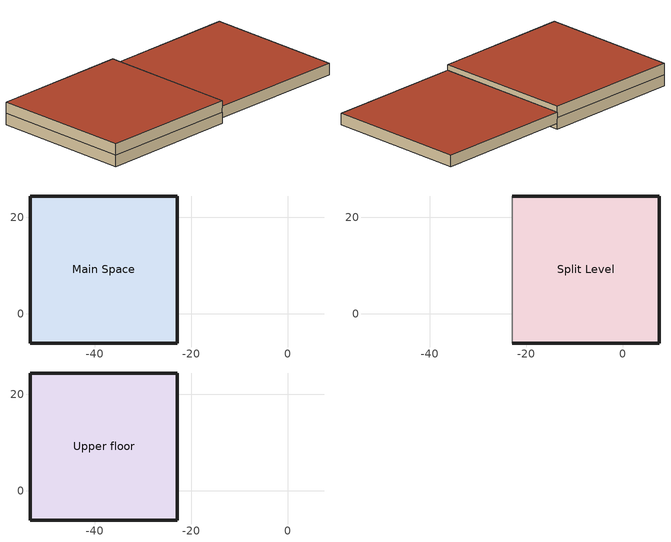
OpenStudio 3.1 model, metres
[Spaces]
Main Space
 floor ground: -22.86,24.38 -22.86,-6.1 -53.34,-6.1 -53.34,24.38 z0
 wall outside: -22.86,24.38 -53.34,24.38 -53.34,-6.1 -22.86,-6.1 z0:2.44; -22.86,-6.1 -22.86,24.38 z0:1.22
 wall to Split Level: -22.86,-6.1 -22.86,24.38 z1.22:2.44
Split Level
 floor ground: 7.62,24.38 7.62,-6.1 -22.86,-6.1 -22.86,24.38 z1.22
 wall outside: -22.86,-6.1 7.62,-6.1 7.62,24.38 -22.86,24.38 z1.22:3.66
 wall to Upper floor: -22.86,24.38 -22.86,-6.1 z2.44:3.66
 roof outside: -22.86,24.38 -22.86,-6.1 7.62,-6.1 7.62,24.38 z3.66
Upper floor
 floor to Main Space: -22.86,24.38 -22.86,-6.1 -53.34,-6.1 -53.34,24.38 z2.44
 wall outside: -22.86,24.38 -53.34,24.38 -53.34,-6.1 -22.86,-6.1 z2.44:4.88; -22.86,-6.1 -22.86,24.38 z3.66:4.88
 roof outside: -53.34,24.38 -53.34,-6.1 -22.86,-6.1 -22.86,24.38 z4.88
[Building]
Building 1: North Axis {deg}=-0
[Site]
Site 1
[Space]
Name | Building Story
Main Space; Split Level | Story 1
Upper floor | Story 2
[BuildingStory] Nominal Floor to Floor Height {m}=2.4384; Nominal Floor to Ceiling Height {m}=2.4384
Name | Nominal Z Coordinate {m}
Story 1 | 0
Story 2 | 2.4384
